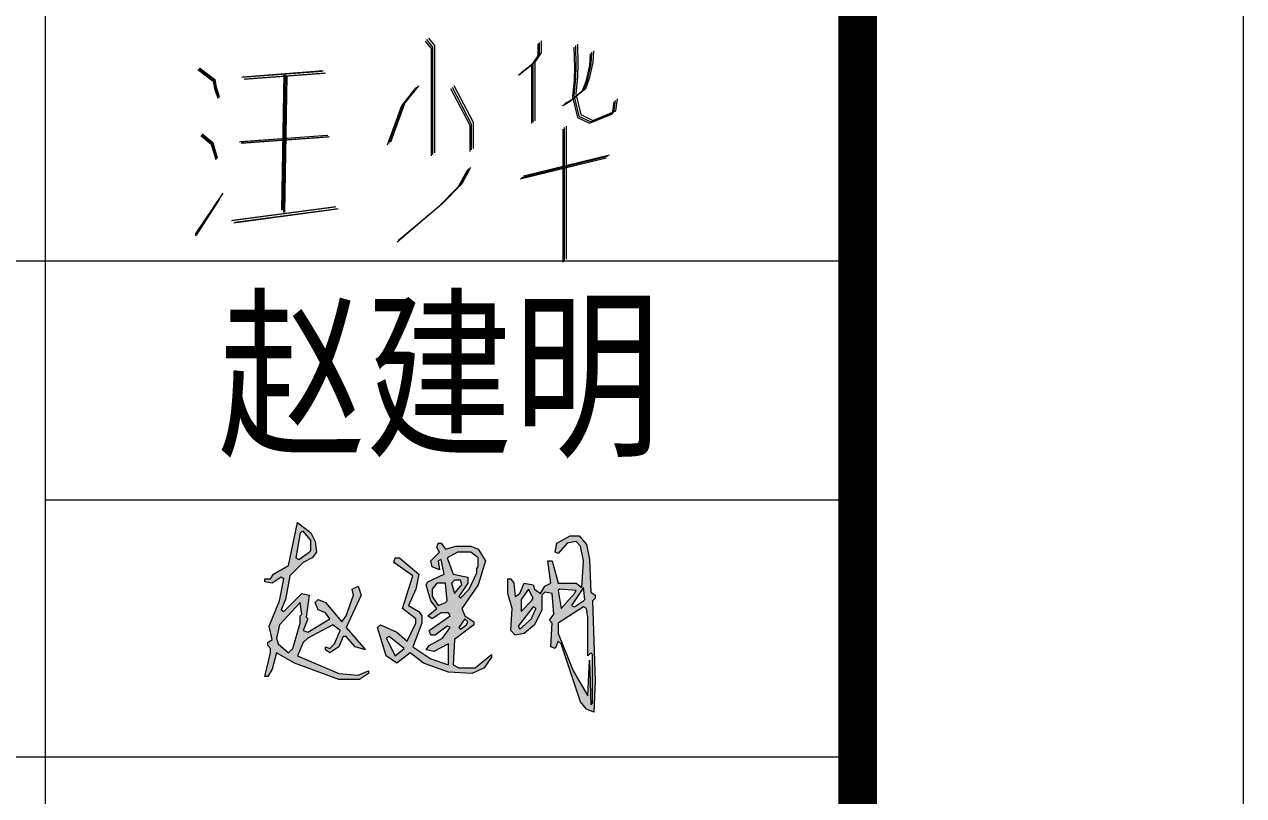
# Model space of a CAD drawing. Header units: inches. Extents: x -3733042 to -3450527, y 579159 to 997713.
# Drawn here: x -3455264 to -3450527, y 603811 to 606807 of the extents above; entities that cross this region are included whole.
import ezdxf
from ezdxf.enums import TextEntityAlignment as Align

# ---------------------------------------------------------------- set-up
doc = ezdxf.new("R2010")
doc.units = ezdxf.units.IN
doc.header["$LTSCALE"] = 1000
doc.header["$MEASUREMENT"] = 0
doc.linetypes.add('LENGSHUI', pattern=[22, 20, -1, 0, -1])
doc.layers.get('0').update_dxf_attribs({"lineweight": 18})
doc.layers.add('00签名', color=7, linetype='LENGSHUI', lineweight=18)
doc.layers.add('PUB_TITLE', color=153, linetype='Continuous', lineweight=18)
doc.styles.add('-黑体', font='', dxfattribs={"width": 0.7})
doc.styles.get('-黑体').set_extended_font_data('微软雅黑')

# ---------------------------------------------------------------- blocks, each defined once
blk = doc.blocks.new('A$C41BB26E9')
for p, q in [((782.5, 752.9), (802.8, 727.4)), ((787.3, 758), (807.6, 732.5)), ((794, 763), (814.2, 737.6)), ((1172, 748.3), (1172, 708)), ((1178.7, 753.4), (1178.7, 713.1)), ((802.8, 727.4), (802.8, 361.9)), ((807.6, 732.5), (807.6, 366.9)), ((814.2, 737.6), (814.2, 372)), ((1172, 708), (1149.4, 674.8)), ((1178.7, 713.1), (1156.1, 679.9)), ((1167.2, 743.3), (1167.2, 702.9)), ((1290.1, 732.4), (1291.6, 663)), ((1294.9, 737.5), (1296.4, 668.1)), ((1301.6, 742.6), (1303, 673.2)), ((1345.4, 709.9), (1343.3, 669.7)), ((1350.1, 715), (1348.1, 674.8)), ((1356.8, 720), (1354.7, 679.8)), ((1144.7, 669.7), (1100.7, 635.3)), ((1149.4, 674.8), (1105.5, 640.4)), ((1156.1, 679.9), (1112.2, 645.5)), ((1167.2, 702.9), (1144.7, 669.7)), ((1144.9, 670.1), (1144.9, 471.6)), ((1149.7, 675.2), (1149.7, 476.7)), ((1156.4, 680.2), (1156.4, 481.7)), ((1296.4, 668.1), (1295.6, 626.1)), ((1303, 673.2), (1302.3, 631.1)), ((1343.3, 669.7), (1330.7, 615.1)), ((1348.1, 674.8), (1335.5, 620.1)), ((1354.7, 679.8), (1342.2, 625.2)), ((8.4, 655.9), (60.8, 616.3)), ((11.7, 657.9), (64, 618.3)), ((13.7, 661.4), (66, 621.8)), ((158.3, 630.4), (432.3, 650.9)), ((161.6, 631.6), (435.5, 652.1)), ((166, 622.8), (440, 643.3)), ((169.3, 623.9), (443.3, 644.4)), ((300.8, 641.1), (292.8, 177)), ((304, 642.2), (296.1, 178.2)), ((308.5, 633.4), (300.6, 169.4)), ((311.8, 634.6), (303.9, 170.5)), ((1295.6, 626.1), (1289.7, 568.5)), ((1291.6, 663), (1290.9, 621)), ((1302.3, 631.1), (1296.4, 573.6)), ((1342.2, 625.2), (1328.9, 590.5)), ((60.8, 616.3), (64.9, 590.8)), ((64, 618.3), (68.1, 592.8)), ((64.9, 590.8), (76.1, 558.1)), ((66, 621.8), (70.1, 596.2)), ((68.1, 592.8), (79.3, 560.1)), ((70.1, 596.2), (81.3, 563.6)), ((748.2, 590.3), (702, 532)), ((753, 595.4), (706.8, 537.1)), ((759.7, 600.5), (713.5, 542.1)), ((869.7, 590.8), (935.4, 466.1)), ((874.4, 595.9), (940.2, 471.1)), ((881.1, 601), (946.8, 476.2)), ((1322.2, 585.5), (1278.6, 549.3)), ((1290.9, 621), (1285, 563.4)), ((1328.9, 590.5), (1285.3, 554.4)), ((1330.7, 615.1), (1317.4, 580.4)), ((1335.5, 620.1), (1322.2, 585.5)), ((713.5, 542.1), (664.8, 408.5)), ((1273.9, 544.2), (1250.2, 530.9)), ((1278.6, 549.3), (1255, 536)), ((1285.3, 554.4), (1261.7, 541.1)), ((1317.4, 580.4), (1273.9, 544.2)), ((1285, 563.4), (1302, 492.4)), ((1289.7, 568.5), (1306.8, 497.5)), ((1296.4, 573.6), (1313.4, 502.6)), ((1421.6, 505.1), (1426.7, 545.7)), ((1426.3, 510.2), (1431.5, 550.8)), ((1433, 515.3), (1438.2, 555.9)), ((702, 532), (653.4, 398.3)), ((706.8, 537.1), (658.1, 403.4)), ((1313.4, 502.6), (1354, 482.8)), ((1342.5, 472.7), (1421.6, 505.1)), ((1347.3, 477.7), (1426.3, 510.2)), ((1354, 482.8), (1433, 515.3)), ((935.4, 466.1), (935.4, 376.7)), ((940.2, 471.1), (940.2, 381.8)), ((946.8, 476.2), (946.8, 386.9)), ((1256.4, 458.1), (1257, 5.1)), ((1263.1, 463.2), (1263.7, 10.2)), ((1302, 492.4), (1342.5, 472.7)), ((1306.8, 497.5), (1347.3, 477.7)), ((17.9, 431.4), (53.6, 401.8)), ((21.1, 433.3), (56.9, 403.7)), ((23.1, 436.8), (58.8, 407.2)), ((150.1, 409.6), (447.6, 431.8)), ((153.4, 410.7), (450.9, 432.9)), ((156, 404.6), (453.5, 426.9)), ((159.3, 405.8), (456.8, 428)), ((1251.7, 453), (1252.2, 0)), ((53.6, 401.8), (69, 349.7)), ((56.9, 403.7), (72.2, 351.7)), ((58.8, 407.2), (74.2, 355.1)), ((1106.3, 283.6), (1399.8, 355.3)), ((1111.1, 288.6), (1404.6, 360.3)), ((1117.8, 293.7), (1411.2, 365.4)), ((926.2, 312.4), (895.9, 256.6)), ((931, 317.5), (900.7, 261.7)), ((937.6, 322.5), (907.4, 266.7)), ((895.9, 256.6), (827.7, 186.6)), ((900.7, 261.7), (832.5, 191.7)), ((907.4, 266.7), (839.2, 196.8)), ((0, 89.3), (78.2, 210.8)), ((0.4, 95.1), (94.8, 235.1)), ((3.2, 91.3), (81.4, 212.8)), ((5.2, 94.8), (83.4, 216.3)), ((63.6, 185.8), (79, 210.3)), ((58.4, 180.4), (73.8, 204.9)), ((61.7, 182.3), (77, 206.8)), ((123, 141.9), (475.4, 188.5)), ((126.3, 143), (478.7, 189.7)), ((130.7, 134.2), (483.1, 180.9)), ((134, 135.4), (486.4, 182)), ((827.7, 186.6), (687.4, 67.8)), ((832.5, 191.7), (692.2, 72.9)), ((839.2, 196.8), (698.9, 77.9))]:
    blk.add_line(p, q)

msp = doc.modelspace()

# ---------------------------------------------------------------- hatches: boundary and pattern name
at = {"layer": '00签名', "linetype": 'Continuous'}
h = msp.add_hatch(color=256, dxfattribs=at)
h.paths.add_polyline_path([(-3454180.5, 604717.1), (-3454145.9, 604734.4), (-3454128.7, 604757.4), (-3454134.4, 604797.8), (-3454151.7, 604832.3), (-3454203.5, 604872.6), (-3454238.1, 604705.6), (-3454295.7, 604671), (-3454307.2, 604653.8), (-3454330.3, 604653.8), (-3454330.3, 604642.2), (-3454301.5, 604636.5), (-3454266.9, 604659.5), (-3454255.4, 604653.8), (-3454272.7, 604567.4), (-3454313, 604469.4), (-3454301.5, 604417.6), (-3454318.7, 604406.1), (-3454318.7, 604394.6), (-3454307.2, 604383), (-3454307.2, 604365.8), (-3454330.3, 604273.6), (-3454318.7, 604273.6), (-3454301.5, 604302.4), (-3454284.2, 604365.8), (-3454215.1, 604325.4), (-3454042.3, 604262.1), (-3453961.6, 604262.1), (-3453927.1, 604285.1), (-3453927.1, 604296.6), (-3453967.4, 604279.4), (-3454042.3, 604285.1), (-3454203.5, 604354.2), (-3454180.5, 604406.1), (-3454163.2, 604423.4), (-3454065.3, 604475.2), (-3454036.5, 604452.2), (-3454059.5, 604400.3), (-3454076.8, 604383), (-3454094.1, 604388.8), (-3454094.1, 604377.3), (-3454076.8, 604365.8), (-3454042.3, 604388.8), (-3454025, 604429.1), (-3454013.5, 604429.1), (-3453978.9, 604388.8), (-3453938.6, 604377.3), (-3454013.5, 604463.7), (-3453955.9, 604590.4), (-3453967.4, 604625), (-3453990.4, 604613.4), (-3453984.7, 604590.4), (-3454013.5, 604509.8), (-3454030.7, 604486.7), (-3454094.1, 604561.6), (-3454122.9, 604573.1), (-3454134.4, 604561.6), (-3454122.9, 604532.8), (-3454094.1, 604521.3), (-3454076.8, 604498.2), (-3454163.2, 604446.4), (-3454180.5, 604452.2), (-3454163.2, 604498.2), (-3454169, 604504), (-3454157.5, 604590.4), (-3454186.3, 604596.2), (-3454255.4, 604527), (-3454266.9, 604532.8), (-3454249.6, 604573.1), (-3454232.3, 604665.3)], flags=0)
h.paths.add_polyline_path([(-3454209.3, 604734.4), (-3454192, 604832.3), (-3454180.5, 604838.1), (-3454151.7, 604803.5), (-3454151.7, 604763.2), (-3454157.5, 604757.4), (-3454197.8, 604728.6)], flags=0)
h.paths.add_polyline_path([(-3454192, 604561.6), (-3454186.3, 604515.5), (-3454192, 604509.8), (-3454192, 604481), (-3454220.8, 604383), (-3454238.1, 604365.8), (-3454278.4, 604400.3), (-3454284.2, 604423.4), (-3454272.7, 604475.2)], flags=0)
h = msp.add_hatch(color=256, dxfattribs=at)
h.paths.add_polyline_path([(-3453500.8, 604769), (-3453529.6, 604780.5), (-3453587.2, 604780.5), (-3453627.5, 604769), (-3453644.8, 604792), (-3453656.3, 604792), (-3453662.1, 604774.7), (-3453650.6, 604757.4), (-3453685.1, 604722.9), (-3453679.4, 604699.8), (-3453650.6, 604688.3), (-3453656.3, 604722.9), (-3453644.8, 604728.6), (-3453633.3, 604671), (-3453696.7, 604642.2), (-3453702.4, 604630.7), (-3453685.1, 604567.4), (-3453662.1, 604538.6), (-3453696.7, 604509.8), (-3453679.4, 604498.2), (-3453644.8, 604521.3), (-3453616, 604521.3), (-3453610.3, 604509.8), (-3453690.9, 604452.2), (-3453685.1, 604434.9), (-3453667.9, 604434.9), (-3453621.8, 604469.4), (-3453610.3, 604463.7), (-3453639.1, 604423.4), (-3453690.9, 604394.6), (-3453702.4, 604377.3), (-3453673.6, 604371.5), (-3453616, 604400.3), (-3453616, 604319.7), (-3453685.1, 604342.7), (-3453754.3, 604388.8), (-3453719.7, 604481), (-3453719.7, 604509.8), (-3453731.2, 604527), (-3453771.5, 604550.1), (-3453742.7, 604613.4), (-3453731.2, 604671), (-3453806.1, 604734.4), (-3453823.4, 604734.4), (-3453829.1, 604717.1), (-3453754.3, 604665.3), (-3453794.6, 604538.6), (-3453742.7, 604498.2), (-3453742.7, 604481), (-3453777.3, 604411.8), (-3453817.6, 604446.4), (-3453881, 604475.2), (-3453892.5, 604463.7), (-3453857.9, 604354.2), (-3453817.6, 604325.4), (-3453765.8, 604365.8), (-3453713.9, 604325.4), (-3453616, 604290.9), (-3453523.9, 604285.1), (-3453477.8, 604308.2), (-3453449, 604348.5), (-3453449, 604360), (-3453512.3, 604308.2), (-3453575.7, 604308.2), (-3453598.7, 604319.7), (-3453593, 604417.6), (-3453518.1, 604475.2), (-3453518.1, 604486.7), (-3453552.7, 604509.8), (-3453564.2, 604538.6), (-3453500.8, 604630.7), (-3453472, 604722.9)], flags=0)
h.paths.add_polyline_path([(-3453621.8, 604734.4), (-3453581.5, 604757.4), (-3453529.6, 604757.4), (-3453500.8, 604734.4), (-3453500.8, 604699.8), (-3453506.6, 604694.1), (-3453506.6, 604676.8), (-3453535.4, 604613.4), (-3453569.9, 604578.9), (-3453575.7, 604584.6), (-3453541.1, 604636.5), (-3453541.1, 604659.5), (-3453598.7, 604671)], flags=0)
h.paths.add_polyline_path([(-3453627.5, 604636.5), (-3453621.8, 604567.4), (-3453627.5, 604561.6), (-3453656.3, 604550.1), (-3453679.4, 604584.6), (-3453679.4, 604613.4), (-3453662.1, 604636.5)], flags=0)
h.paths.add_polyline_path([(-3453593, 604648), (-3453569.9, 604648), (-3453564.2, 604630.7), (-3453569.9, 604625), (-3453593, 604596.2), (-3453604.5, 604636.5)], flags=0)
h.paths.add_polyline_path([(-3453552.7, 604498.2), (-3453541.1, 604486.7), (-3453546.9, 604475.2), (-3453569.9, 604457.9), (-3453575.7, 604463.7)], flags=0)
h.paths.add_polyline_path([(-3453846.4, 604429.1), (-3453788.8, 604383), (-3453794.6, 604377.3), (-3453823.4, 604354.2), (-3453857.9, 604423.4)], flags=0)
h.paths.add_polyline_path([(-3453212.8, 604722.9), (-3453230.1, 604722.9), (-3453218.6, 604636.5), (-3453241.6, 604625), (-3453258.9, 604596.2), (-3453281.9, 604613.4), (-3453287.7, 604630.7), (-3453322.3, 604636.5), (-3453339.5, 604596.2), (-3453356.8, 604584.6), (-3453362.6, 604636.5), (-3453374.1, 604653.8), (-3453385.6, 604653.8), (-3453385.6, 604596.2), (-3453368.3, 604538.6), (-3453374.1, 604452.2), (-3453356.8, 604434.9), (-3453322.3, 604440.6), (-3453281.9, 604475.2), (-3453253.1, 604532.8), (-3453253.1, 604590.4), (-3453241.6, 604601.9), (-3453212.8, 604596.2), (-3453207.1, 604515.5), (-3453224.3, 604492.5), (-3453212.8, 604481), (-3453218.6, 604388.8), (-3453201.3, 604383), (-3453189.8, 604411.8), (-3453178.3, 604400.3), (-3453103.4, 604175.7), (-3453080.3, 604146.9), (-3453051.5, 604135.4), (-3453045.8, 604256.3), (-3453057.3, 604567.4), (-3453045.8, 604578.9), (-3453045.8, 604590.4), (-3453063.1, 604601.9), (-3453068.8, 604728.6), (-3453080.3, 604786.2), (-3453109.1, 604820.8), (-3453143.7, 604820.8), (-3453195.5, 604792), (-3453201.3, 604757.4), (-3453189.8, 604751.7), (-3453155.2, 604792), (-3453120.7, 604797.8), (-3453103.4, 604780.5), (-3453091.9, 604722.9), (-3453097.6, 604619.2), (-3453120.7, 604636.5), (-3453189.8, 604636.5)], flags=0)
h.paths.add_polyline_path([(-3453184, 604613.4), (-3453120.7, 604607.7), (-3453126.4, 604596.2), (-3453178.3, 604538.6), (-3453189.8, 604607.7)], flags=0)
h.paths.add_polyline_path([(-3453287.7, 604578.9), (-3453293.5, 604567.4), (-3453333.8, 604527), (-3453333.8, 604573.1), (-3453305, 604613.4)], flags=0)
h.paths.add_polyline_path([(-3453091.9, 604619.2), (-3453086.1, 604573.1), (-3453091.9, 604567.4), (-3453126.4, 604544.3), (-3453137.9, 604550.1)], flags=0)
h.paths.add_polyline_path([(-3453276.2, 604538.6), (-3453281.9, 604527), (-3453293.5, 604498.2), (-3453339.5, 604457.9), (-3453345.3, 604469.4), (-3453287.7, 604544.3)], flags=0)
h.paths.add_polyline_path([(-3453091.9, 604544.3), (-3453080.3, 604538.6), (-3453074.6, 604504), (-3453074.6, 604354.2), (-3453063.1, 604365.8), (-3453057.3, 604360), (-3453057.3, 604169.9), (-3453063.1, 604164.2), (-3453068.8, 604337), (-3453074.6, 604198.7), (-3453132.2, 604296.6), (-3453189.8, 604440.6), (-3453189.8, 604481)], flags=0)

# ---------------------------------------------------------------- linework, layer by layer
for points in [[(-3453927.1, 604296.6), (-3453927.1, 604285.1), (-3453961.6, 604262.1), (-3454042.3, 604262.1), (-3454215.1, 604325.4), (-3454284.2, 604365.8), (-3454301.5, 604302.4), (-3454318.7, 604273.6), (-3454330.3, 604273.6), (-3454307.2, 604365.8), (-3454307.2, 604383), (-3454318.7, 604394.6), (-3454318.7, 604406.1), (-3454301.5, 604417.6), (-3454313, 604469.4), (-3454272.7, 604567.4), (-3454255.4, 604653.8), (-3454266.9, 604659.5), (-3454301.5, 604636.5), (-3454330.3, 604642.2), (-3454330.3, 604653.8), (-3454307.2, 604653.8), (-3454295.7, 604671), (-3454238.1, 604705.6), (-3454203.5, 604872.6), (-3454151.7, 604832.3), (-3454134.4, 604797.8), (-3454128.7, 604757.4), (-3454145.9, 604734.4), (-3454180.5, 604717.1), (-3454232.3, 604665.3), (-3454249.6, 604573.1), (-3454266.9, 604532.8), (-3454255.4, 604527), (-3454186.3, 604596.2), (-3454157.5, 604590.4), (-3454169, 604504), (-3454163.2, 604498.2), (-3454180.5, 604452.2), (-3454163.2, 604446.4), (-3454076.8, 604498.2), (-3454094.1, 604521.3), (-3454122.9, 604532.8), (-3454134.4, 604561.6), (-3454122.9, 604573.1), (-3454094.1, 604561.6), (-3454030.7, 604486.7), (-3454013.5, 604509.8), (-3453984.7, 604590.4), (-3453990.4, 604613.4), (-3453967.4, 604625), (-3453955.9, 604590.4), (-3454013.5, 604463.7), (-3453938.6, 604377.3), (-3453978.9, 604388.8), (-3454013.5, 604429.1), (-3454025, 604429.1), (-3454042.3, 604388.8), (-3454076.8, 604365.8), (-3454094.1, 604377.3), (-3454094.1, 604388.8), (-3454076.8, 604383), (-3454059.5, 604400.3), (-3454036.5, 604452.2), (-3454065.3, 604475.2), (-3454163.2, 604423.4), (-3454180.5, 604406.1), (-3454203.5, 604354.2), (-3454042.3, 604285.1), (-3453967.4, 604279.4), (-3453927.1, 604296.6)], [(-3454157.5, 604757.4), (-3454151.7, 604763.2), (-3454151.7, 604803.5), (-3454180.5, 604838.1), (-3454192, 604832.3), (-3454209.3, 604734.4), (-3454197.8, 604728.6), (-3454157.5, 604757.4)], [(-3453045.8, 604590.4), (-3453045.8, 604578.9), (-3453057.3, 604567.4), (-3453045.8, 604256.3), (-3453051.5, 604135.4), (-3453080.3, 604146.9), (-3453103.4, 604175.7), (-3453178.3, 604400.3), (-3453189.8, 604411.8), (-3453201.3, 604383), (-3453218.6, 604388.8), (-3453212.8, 604481), (-3453224.3, 604492.5), (-3453207.1, 604515.5), (-3453212.8, 604596.2), (-3453241.6, 604601.9), (-3453253.1, 604590.4), (-3453253.1, 604532.8), (-3453281.9, 604475.2), (-3453322.3, 604440.6), (-3453356.8, 604434.9), (-3453374.1, 604452.2), (-3453368.3, 604538.6), (-3453385.6, 604596.2), (-3453385.6, 604653.8), (-3453374.1, 604653.8), (-3453362.6, 604636.5), (-3453356.8, 604584.6), (-3453339.5, 604596.2), (-3453322.3, 604636.5), (-3453287.7, 604630.7), (-3453281.9, 604613.4), (-3453258.9, 604596.2), (-3453241.6, 604625), (-3453218.6, 604636.5), (-3453230.1, 604722.9), (-3453212.8, 604722.9), (-3453189.8, 604636.5), (-3453120.7, 604636.5), (-3453097.6, 604619.2), (-3453091.9, 604722.9), (-3453103.4, 604780.5), (-3453120.7, 604797.8), (-3453155.2, 604792), (-3453189.8, 604751.7), (-3453201.3, 604757.4), (-3453195.5, 604792), (-3453143.7, 604820.8), (-3453109.1, 604820.8), (-3453080.3, 604786.2), (-3453068.8, 604728.6), (-3453063.1, 604601.9), (-3453045.8, 604590.4)], [(-3453449, 604360), (-3453449, 604348.5), (-3453477.8, 604308.2), (-3453523.9, 604285.1), (-3453616, 604290.9), (-3453713.9, 604325.4), (-3453765.8, 604365.8), (-3453817.6, 604325.4), (-3453857.9, 604354.2), (-3453892.5, 604463.7), (-3453881, 604475.2), (-3453817.6, 604446.4), (-3453777.3, 604411.8), (-3453742.7, 604481), (-3453742.7, 604498.2), (-3453794.6, 604538.6), (-3453754.3, 604665.3), (-3453829.1, 604717.1), (-3453823.4, 604734.4), (-3453806.1, 604734.4), (-3453731.2, 604671), (-3453742.7, 604613.4), (-3453771.5, 604550.1), (-3453731.2, 604527), (-3453719.7, 604509.8), (-3453719.7, 604481), (-3453754.3, 604388.8), (-3453685.1, 604342.7), (-3453616, 604319.7), (-3453616, 604400.3), (-3453673.6, 604371.5), (-3453702.4, 604377.3), (-3453690.9, 604394.6), (-3453639.1, 604423.4), (-3453610.3, 604463.7), (-3453621.8, 604469.4), (-3453667.9, 604434.9), (-3453685.1, 604434.9), (-3453690.9, 604452.2), (-3453610.3, 604509.8), (-3453616, 604521.3), (-3453644.8, 604521.3), (-3453679.4, 604498.2), (-3453696.7, 604509.8), (-3453662.1, 604538.6), (-3453685.1, 604567.4), (-3453702.4, 604630.7), (-3453696.7, 604642.2), (-3453633.3, 604671), (-3453644.8, 604728.6), (-3453656.3, 604722.9), (-3453650.6, 604688.3), (-3453679.4, 604699.8), (-3453685.1, 604722.9), (-3453650.6, 604757.4), (-3453662.1, 604774.7), (-3453656.3, 604792), (-3453644.8, 604792), (-3453627.5, 604769), (-3453587.2, 604780.5), (-3453529.6, 604780.5), (-3453500.8, 604769), (-3453472, 604722.9), (-3453500.8, 604630.7), (-3453564.2, 604538.6), (-3453552.7, 604509.8), (-3453518.1, 604486.7), (-3453518.1, 604475.2), (-3453593, 604417.6), (-3453598.7, 604319.7), (-3453575.7, 604308.2), (-3453512.3, 604308.2), (-3453449, 604360)], [(-3453506.6, 604694.1), (-3453500.8, 604699.8), (-3453500.8, 604734.4), (-3453529.6, 604757.4), (-3453581.5, 604757.4), (-3453621.8, 604734.4), (-3453598.7, 604671), (-3453541.1, 604659.5), (-3453541.1, 604636.5), (-3453575.7, 604584.6), (-3453569.9, 604578.9), (-3453535.4, 604613.4), (-3453506.6, 604676.8), (-3453506.6, 604694.1)], [(-3453627.5, 604561.6), (-3453621.8, 604567.4), (-3453627.5, 604636.5), (-3453662.1, 604636.5), (-3453679.4, 604613.4), (-3453679.4, 604584.6), (-3453656.3, 604550.1), (-3453627.5, 604561.6)], [(-3453569.9, 604625), (-3453564.2, 604630.7), (-3453569.9, 604648), (-3453593, 604648), (-3453604.5, 604636.5), (-3453593, 604596.2), (-3453569.9, 604625)], [(-3453293.5, 604567.4), (-3453287.7, 604578.9), (-3453305, 604613.4), (-3453333.8, 604573.1), (-3453333.8, 604527), (-3453293.5, 604567.4)], [(-3453126.4, 604596.2), (-3453120.7, 604607.7), (-3453184, 604613.4), (-3453189.8, 604607.7), (-3453178.3, 604538.6), (-3453126.4, 604596.2)], [(-3453091.9, 604567.4), (-3453086.1, 604573.1), (-3453091.9, 604619.2), (-3453137.9, 604550.1), (-3453126.4, 604544.3), (-3453091.9, 604567.4)], [(-3454192, 604509.8), (-3454186.3, 604515.5), (-3454192, 604561.6), (-3454272.7, 604475.2), (-3454284.2, 604423.4), (-3454278.4, 604400.3), (-3454238.1, 604365.8), (-3454220.8, 604383), (-3454192, 604481), (-3454192, 604509.8)], [(-3453281.9, 604527), (-3453276.2, 604538.6), (-3453287.7, 604544.3), (-3453345.3, 604469.4), (-3453339.5, 604457.9), (-3453293.5, 604498.2), (-3453281.9, 604527)], [(-3453063.1, 604164.2), (-3453057.3, 604169.9), (-3453057.3, 604360), (-3453063.1, 604365.8), (-3453074.6, 604354.2), (-3453074.6, 604504), (-3453080.3, 604538.6), (-3453091.9, 604544.3), (-3453189.8, 604481), (-3453189.8, 604440.6), (-3453132.2, 604296.6), (-3453074.6, 604198.7), (-3453068.8, 604337), (-3453063.1, 604164.2)], [(-3453546.9, 604475.2), (-3453541.1, 604486.7), (-3453552.7, 604498.2), (-3453575.7, 604463.7), (-3453569.9, 604457.9), (-3453546.9, 604475.2)], [(-3453794.6, 604377.3), (-3453788.8, 604383), (-3453846.4, 604429.1), (-3453857.9, 604423.4), (-3453823.4, 604354.2), (-3453794.6, 604377.3)]]:
    msp.add_lwpolyline(points, dxfattribs=at)
at = {"layer": 'PUB_TITLE'}
for p, q in [((-3455183.9, 613688.8), (-3455183.9, 594512.6)), ((-3458341, 605888.8), (-3452026.8, 605888.8)), ((-3455183.9, 604959.9), (-3452026.8, 604959.9)), ((-3458341, 603962.6), (-3452026.8, 603962.6))]:
    msp.add_line(p, q, dxfattribs=at)
msp.add_lwpolyline([(-3561976.8, 593012.6), (-3450526.8, 593012.6), (-3450526.8, 656012.6), (-3561976.8, 656012.6)], close=True, dxfattribs=at)
msp.add_lwpolyline([(-3558226.8, 594512.6, 150, 150, 0), (-3452026.8, 594512.6, 150, 150, 0), (-3452026.8, 654512.6, 150, 150, 0), (-3558226.8, 654512.6, 150, 150, 0)], format="xyseb", close=True, dxfattribs=at)

# ---------------------------------------------------------------- block references
at = {"xscale": 1.14, "yscale": 1.14, "zscale": 1.14}
msp.add_blockref('A$C41BB26E9', (-3454599.4, 605883.7), dxfattribs=at)

# ---------------------------------------------------------------- texts
at = {"style": '-黑体', "width": 0.8}
msp.add_text('赵建明', height=525, dxfattribs=at).set_placement((-3454511, 605445.5), align=Align.MIDDLE_LEFT)

doc.saveas('drawing.dxf')
